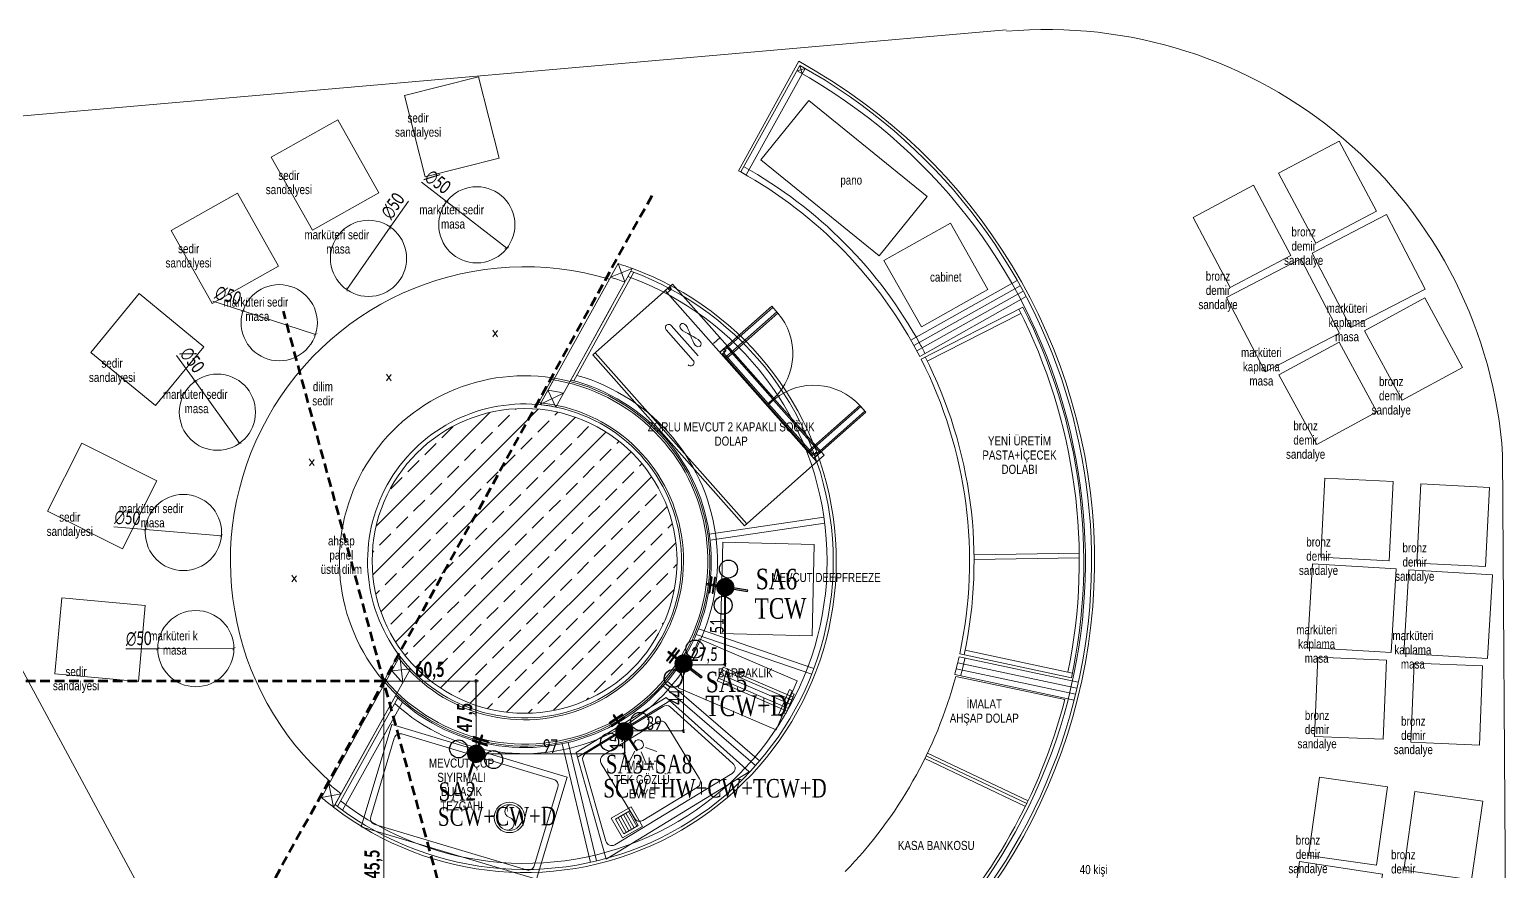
# Model space of a CAD drawing. Header units: millimetres. Extents: x 210628 to 232146, y -111309 to -91563.
# Drawn here: x 229714 to 230683, y -99363 to -98810 of the extents above; entities that cross this region are included whole.
import ezdxf

# ---------------------------------------------------------------- set-up
doc = ezdxf.new("R2010")
doc.units = ezdxf.units.MM
doc.header["$PDMODE"] = 2
doc.linetypes.add('DASHED2', pattern=[9.525, 6.35, -3.175])
doc.linetypes.add('DOT2', pattern=[3.175, 0, -3.175])
doc.layers.get('0').update_dxf_attribs({"lineweight": 20})
for name, color, linetype, lineweight in [('KP', 167, 'Continuous', 30), ('SIH', 160, 'Continuous', 25), ('t_izdüşüm', 7, 'DOT2', 18), ('t_tarama', 253, 'Continuous', 5), ('t_yazı', 23, 'Continuous', 25), ('tarama', 123, 'Continuous', 15), ('ölçü', 251, 'Continuous', 5)]:
    doc.layers.add(name, color=color, linetype=linetype, lineweight=lineweight)
for name, color, linetype in [('Kıtc-019 Su Tes İşaretler', 5, 'Continuous'), ('S2000-019 Su Tes İşaretler', 5, 'Continuous'), ('t_Sıhhi_Tesisat', 5, 'Continuous')]:
    doc.layers.add(name, color=color, linetype=linetype)
doc.styles.add('MONOTXT', font='times.ttf', dxfattribs={"height": 10})
doc.styles.add('UBN', font='GOTHIC.TTF', dxfattribs={"width": 0.8})
doc.styles.add('Ölçü50', font='calibri.ttf', dxfattribs={"width": 0.7})
doc.dimstyles.new('olcu10', dxfattribs={"dimtxt": 9, "dimasz": 2, "dimexe": 1.25, "dimexo": 0.625, "dimgap": 0.5, "dimtad": 1, "dimdec": 1, "dimrnd": 0.5, "dimzin": 9, "dimtxsty": 'Ölçü50', "dimblk": 'ARCHTICK', "dimcen": 2, "dimclrd": 256, "dimclre": 256, "dimclrt": 6, "dimazin": 2, "dimtfac": 1, "dimtdec": 1, "dimtix": 1, "dimtmove": 0, "dimatfit": 3, "dimldrblk": 'ARCHTICK', "dimfxl": 1, "dimlwd": -1, "dimarcsym": 0})

# ---------------------------------------------------------------- blocks, each defined once
blk = doc.blocks.new('evye')
for p, q in [((28.14, -2.74), (8.41, -72.74)), ((29.13, -9.45), (14.46, -62.59)), ((27.24, -5.74), (98.15, -5.74)), ((28.14, -2.74), (97.18, -2.74)), ((32.97, -6.6), (92.49, -6.6)), ((96.29, -9.37), (112.17, -62.51)), ((97.18, -2.74), (118.49, -72.74)), ((38.32, -59.6), (38.32, -17.6)), ((42.32, -13.6), (84.32, -13.6)), ((88.32, -59.6), (88.32, -17.6)), ((108.36, -67.74), (18.29, -67.74)), ((42.32, -63.6), (84.32, -63.6)), ((118.49, -72.74), (8.41, -72.74))]:
    blk.add_line(p, q)
at = {"extrusion": (-3.1669e-08, -1.40285e-08, 1)}
for p, q in [((61.37, -22, 0), (54.57, -25.99, 0)), ((64.78, -24.53, 0), (63.55, -32.32, 0)), ((68.69, -23.66, 0), (73.6, -29.84, 0))]:
    blk.add_line(p, q, dxfattribs=at)
for centre, start, end in [((32.97, -10.6), 90, 163.31344), ((92.49, -10.6), 17.86615, 90), ((42.32, -17.6), 90, 180), ((84.32, -17.6), 0, 90), ((18.29, -63.74), 163.31344, 270), ((42.32, -59.6), 180, 270), ((84.32, -59.6), 270, 0), ((108.36, -63.74), 270, 17.86615)]:
    blk.add_arc(centre, 4, start, end)
blk.add_ellipse((65.75, -19.66, 0), major_axis=(-0.26, 3.18, 0), ratio=1, start_param=1.640450345151218, end_param=7.923635652330804, dxfattribs=at)
blk = doc.blocks.new('bulaşık tezgah')
at = {"ltscale": 50, "extrusion": (1.52846e-08, -6.3311e-09, 1)}
blk.add_lwpolyline([(-70, 0), (-70, -120), (0, -120), (0, 0)], close=True, dxfattribs=at)
blk.add_lwpolyline([(-66, -8), (-66, -112, 0.414214), (-62, -116), (-8, -116, 0.414214), (-4, -112), (-4, -8, 0.414214), (-8, -4), (-62, -4, 0.414214)], format="xyb", close=True, dxfattribs=at)
for radius in [10, 8.5]:
    blk.add_circle((-36.22, -91.33, 0), radius, dxfattribs=at)
for centre, start, end in [((-31.97, -91.33, 0), 0, 180), ((-40.47, -91.33, 0), 180, 0)]:
    blk.add_arc(centre, 4.25, start, end, dxfattribs=at)
blk = doc.blocks.new('bardaklıkemaar')
at = {"ltscale": 50, "extrusion": (-5.24232e-09, 1.90091e-08, 1)}
for p, q in [((0, 0, 0), (-34.31, -6.92)), ((0, 0), (13.84, -68.62, 0)), ((-34.31, -6.92), (-20.46, -75.54, 0)), ((-20.46, -75.54, 0), (13.84, -68.62, 0))]:
    blk.add_line(p, q, dxfattribs=at)
at = {"ltscale": 50}
for p, q in [((-7.47, -74.79, 0), (-17.37, -25.77, 0)), ((-4.54, -74.2, 0), (-14.43, -25.18, 0)), ((-1.58, -73.61, 0), (-11.47, -24.58, 0))]:
    blk.add_line(p, q, dxfattribs=at)
at = {"ltscale": 50, "extrusion": (-5.24232e-09, 1.90091e-08, 1), "elevation": 0}
for points in [[(-9.44, -75.19), (0.28, -73.23), (-9.61, -24.21), (-19.33, -26.17)], [(-13.47, -73.69), (4.26, -70.11), (3.86, -68.12), (-13.87, -71.7)], [(-11.45, -75.35), (2.27, -72.58), (1.87, -70.6), (-11.85, -73.37)]]:
    blk.add_lwpolyline(points, close=True, dxfattribs=at)
at = {"extrusion": (-5.24232e-09, 1.90091e-08, 1), "elevation": 0, "flags": 128}
for points in [[(4.25, -70.07), (-13.46, -73.67), (-13.85, -71.72), (-13.46, -73.67), (4.25, -70.07), (3.85, -68.12)], [(3.85, -68.12), (-13.85, -71.72), (3.85, -68.12)]]:
    blk.add_lwpolyline(points, close=True, dxfattribs=at)
blk = doc.blocks.new('_ArchTick')
at = {"color": 0, "linetype": 'ByBlock', "const_width": 0.15}
blk.add_lwpolyline([(-0.5, -0.5), (0.5, 0.5)], dxfattribs=at)
blk = doc.blocks.new('*D140')
at = {"layer": 'DEFPOINTS', "color": 0, "transparency": 16777216}
for p in [(229854.41, -98994.73, 0), (229901.96, -99010.18, 0)]:
    blk.add_point(p, dxfattribs=at)
at = {"layer": 't_tarama', "transparency": 16777216}
for p in [(229834.6, -98988.29), (229901.96, -99010.18)]:
    blk.add_line(p, (229854.41, -98994.73), dxfattribs=at)
at = {"layer": 't_tarama', "transparency": 16777216, "xscale": 2, "yscale": 2, "zscale": 2}
for p, rotation in [((229854.41, -98994.73), 342.0016894127298), ((229901.96, -99010.18), 162.0016894127298)]:
    blk.add_blockref('_ArchTick', p, dxfattribs=dict(at, rotation=rotation))
at = {"layer": 't_tarama', "color": 6, "transparency": 16777216, "insert": (229844.63, -98984.65), "char_height": 9, "attachment_point": 5, "rotation": 342.00169, "style": 'Ölçü50'}
blk.add_mtext('∅50', dxfattribs=at)
blk = doc.blocks.new('*D141')
at = {"layer": 'DEFPOINTS', "color": 0, "transparency": 16777216}
for p in [(229988.02, -98922.86, 0), (230027.55, -98953.48, 0)]:
    blk.add_point(p, dxfattribs=at)
at = {"layer": 't_tarama', "transparency": 16777216}
for p in [(229971.55, -98910.11), (230027.55, -98953.48)]:
    blk.add_line(p, (229988.02, -98922.86), dxfattribs=at)
at = {"layer": 't_tarama', "transparency": 16777216, "xscale": 2, "yscale": 2, "zscale": 2}
for p, rotation in [((229988.02, -98922.86), 322.2430683865476), ((230027.55, -98953.48), 142.2430683865476)]:
    blk.add_blockref('_ArchTick', p, dxfattribs=dict(at, rotation=rotation))
at = {"layer": 't_tarama', "color": 6, "transparency": 16777216, "insert": (229982.22, -98910.07), "char_height": 9, "attachment_point": 5, "rotation": 322.24307, "style": 'Ölçü50'}
blk.add_mtext('∅50', dxfattribs=at)
blk = doc.blocks.new('*D142')
at = {"layer": 'DEFPOINTS', "color": 0, "transparency": 16777216}
for p in [(229951.06, -98939.7, 0), (229922.48, -98980.73, 0)]:
    blk.add_point(p, dxfattribs=at)
at = {"layer": 't_tarama', "transparency": 16777216}
for p in [(229962.96, -98922.61), (229922.48, -98980.73)]:
    blk.add_line(p, (229951.06, -98939.7), dxfattribs=at)
at = {"layer": 't_tarama', "transparency": 16777216, "xscale": 2, "yscale": 2, "zscale": 2}
for p, rotation in [((229951.06, -98939.7), 235.1406153676191), ((229922.48, -98980.73), 55.14061536761911)]:
    blk.add_blockref('_ArchTick', p, dxfattribs=dict(at, rotation=rotation))
at = {"layer": 't_tarama', "color": 6, "transparency": 16777216, "insert": (229952.77, -98925.76), "char_height": 9, "attachment_point": 5, "rotation": 55.14062, "style": 'Ölçü50'}
blk.add_mtext('∅50', dxfattribs=at)
blk = doc.blocks.new('*D143')
at = {"layer": 'DEFPOINTS', "color": 0, "transparency": 16777216}
for p in [(229823.04, -99040.87, 0), (229852.21, -99081.48, 0)]:
    blk.add_point(p, dxfattribs=at)
at = {"layer": 't_tarama', "transparency": 16777216}
for p in [(229810.89, -99023.96), (229852.21, -99081.48)]:
    blk.add_line(p, (229823.04, -99040.87), dxfattribs=at)
at = {"layer": 't_tarama', "transparency": 16777216, "xscale": 2, "yscale": 2, "zscale": 2}
for p, rotation in [((229823.04, -99040.87), 305.7002159248862), ((229852.21, -99081.48), 125.7002159248862)]:
    blk.add_blockref('_ArchTick', p, dxfattribs=dict(at, rotation=rotation))
at = {"layer": 't_tarama', "color": 6, "transparency": 16777216, "insert": (229821.13, -99026.96), "char_height": 9, "attachment_point": 5, "rotation": 305.70022, "style": 'Ölçü50'}
blk.add_mtext('∅50', dxfattribs=at)
blk = doc.blocks.new('*D144')
at = {"layer": 'DEFPOINTS', "color": 0, "transparency": 16777216}
for p in [(229790.41, -99138.04, 0), (229840.24, -99142.19, 0)]:
    blk.add_point(p, dxfattribs=at)
at = {"layer": 't_tarama', "transparency": 16777216}
for p in [(229769.66, -99136.32), (229840.24, -99142.19)]:
    blk.add_line(p, (229790.41, -99138.04), dxfattribs=at)
at = {"layer": 't_tarama', "transparency": 16777216, "xscale": 2, "yscale": 2, "zscale": 2}
for p, rotation in [((229790.41, -99138.04), 355.2436093872773), ((229840.24, -99142.19), 175.2436093872772)]:
    blk.add_blockref('_ArchTick', p, dxfattribs=dict(at, rotation=rotation))
at = {"layer": 't_tarama', "color": 6, "transparency": 16777216, "insert": (229778.59, -99130.47), "char_height": 9, "attachment_point": 5, "rotation": 355.24361, "style": 'Ölçü50'}
blk.add_mtext('∅50', dxfattribs=at)
blk = doc.blocks.new('*D145')
at = {"layer": 'DEFPOINTS', "color": 0, "transparency": 16777216}
for p in [(229798.44, -99216.34, 0), (229848.44, -99216.25, 0)]:
    blk.add_point(p, dxfattribs=at)
at = {"layer": 't_tarama', "transparency": 16777216}
for p in [(229777.62, -99216.38), (229848.44, -99216.25)]:
    blk.add_line(p, (229798.44, -99216.34), dxfattribs=at)
at = {"layer": 't_tarama', "transparency": 16777216, "xscale": 2, "yscale": 2, "zscale": 2}
for p, rotation in [((229798.44, -99216.34), 0.1019767003897892), ((229848.44, -99216.25), 180.1019767003898)]:
    blk.add_blockref('_ArchTick', p, dxfattribs=dict(at, rotation=rotation))
at = {"layer": 't_tarama', "color": 6, "transparency": 16777216, "insert": (229786.02, -99209.8), "char_height": 9, "attachment_point": 5, "rotation": 0.10198, "style": 'Ölçü50'}
blk.add_mtext('∅50', dxfattribs=at)
blk = doc.blocks.new('A$C7E7D3E18')
at = {"layer": 'SIH', "linetype": 'Continuous', "const_width": 6}
blk.add_lwpolyline([(3, 6, 1), (9, 6, 1)], format="xyb", close=True, dxfattribs=at)
blk = doc.blocks.new('A$C6E87713E')
at = {"layer": 'S2000-019 Su Tes İşaretler'}
for centre in [(5.89, 6.3), (29.89, 6.3)]:
    blk.add_circle(centre, 5.89, dxfattribs=at)
blk.add_blockref('A$C7E7D3E18', (11.95, 0))
blk = doc.blocks.new('A$C35C71BB5')
at = {"layer": 'Kıtc-019 Su Tes İşaretler'}
for points in [[(0, 25.4), (0, 26.1), (10.8, 26.1), (10.8, 25.4)], [(0, 23.1), (0, 23.8), (10.8, 23.8), (10.8, 23.1)], [(5.8, 0), (5, 0), (5, 28.8), (5.8, 28.8)]]:
    blk.add_hatch(color=256, dxfattribs=at).paths.add_polyline_path(points)
for points in [[(10.8, 25.4), (0, 25.4), (0, 26.1), (10.8, 26.1)], [(10.8, 23.1), (0, 23.1), (0, 23.8), (10.8, 23.8)], [(5, 0), (5, 28.8), (5.8, 28.8), (5.8, 0)]]:
    blk.add_lwpolyline(points, close=True, dxfattribs=at)
blk = doc.blocks.new('TESİSAT B')
at = {"layer": 'Kıtc-019 Su Tes İşaretler', "extrusion": (-7.88601e-05, 4.2727e-05, 1), "xscale": -0.9599999999906232, "yscale": 0.9599999999906328, "zscale": 0.9599999999906197, "rotation": 61.55085243320573}
blk.add_blockref('A$C35C71BB5', (224529.66, -98950.84, -21.93), dxfattribs=at)
at = {"layer": 't_Sıhhi_Tesisat', "color": 5, "extrusion": (-8.07333e-05, 4.36769e-05, 1), "rotation": 242.4122209943573}
blk.add_blockref('A$C6E87713E', (224517.08, -98929.61, -22.45), dxfattribs=at)
blk = doc.blocks.new('mazgal')
at = {"layer": 'tarama', "color": 5}
for p, q in [((-35044.01, -46057.99), (-35044.01, -46046.99)), ((-35044.01, -46046.99), (-35033.01, -46046.99)), ((-35044.01, -46046.99), (-35033.01, -46046.99)), ((-35044.01, -46048.99), (-35033.01, -46048.99)), ((-35044.01, -46050.99), (-35033.01, -46050.99)), ((-35033.01, -46046.99), (-35033.01, -46057.99)), ((-35044.01, -46052.99), (-35033.01, -46052.99)), ((-35044.01, -46054.99), (-35033.01, -46054.99)), ((-35044.01, -46056.99), (-35033.01, -46056.99)), ((-35033.01, -46057.99), (-35044.01, -46057.99))]:
    blk.add_line(p, q, dxfattribs=at)
blk.add_lwpolyline([(-35046.01, -46059.99), (-35046.01, -46044.99), (-35031.01, -46044.99), (-35031.01, -46059.99), (-35046.01, -46059.99)], dxfattribs=at)
blk = doc.blocks.new('*D146')
at = {"layer": 'DEFPOINTS', "color": 0, "transparency": 16777216}
for p in [(217770.73, -99009.55), (217770.66, -99255.21), (217785.45, -99255.21, 0)]:
    blk.add_point(p, dxfattribs=at)
at = {"layer": 'ölçü', "lineweight": -2, "transparency": 16777216}
for p, q in [((217770.11, -99009.55), (217769.41, -99009.55)), ((217784.83, -99255.21), (217769.41, -99255.21))]:
    blk.add_line(p, q, dxfattribs=at)
at = {"layer": 'ölçü', "transparency": 16777216}
blk.add_line((217770.66, -99009.55), (217770.66, -99255.21), dxfattribs=at)
at = {"layer": 'ölçü', "transparency": 16777216, "xscale": 2, "yscale": 2, "zscale": 2}
for p, rotation in [((217770.66, -99009.55), 90), ((217770.66, -99255.21), 270)]:
    blk.add_blockref('_ArchTick', p, dxfattribs=dict(at, rotation=rotation))
at = {"layer": 'ölçü', "color": 6, "transparency": 16777216, "insert": (217763.97, -99132.38), "char_height": 9, "attachment_point": 5, "rotation": 90, "style": 'Ölçü50'}
blk.add_mtext('{\\fCalibri|b1|i0|c162|p34;\\H1.1111x;245,5}', dxfattribs=at)
blk = doc.blocks.new('*D150')
at = {"layer": 'DEFPOINTS', "color": 0, "transparency": 16777216}
for p in [(217770.67, -99009.55), (217831.22, -99009.53), (217831.22, -99033.1, 0)]:
    blk.add_point(p, dxfattribs=at)
at = {"layer": 'ölçü', "lineweight": -2, "transparency": 16777216}
for p, q in [((217770.67, -99008.92), (217770.67, -99008.28)), ((217831.22, -99032.48), (217831.22, -99008.28))]:
    blk.add_line(p, q, dxfattribs=at)
at = {"layer": 'ölçü', "transparency": 16777216}
blk.add_line((217770.67, -99009.53), (217831.22, -99009.53), dxfattribs=at)
at = {"layer": 'ölçü', "transparency": 16777216, "xscale": 2, "yscale": 2, "zscale": 2, "rotation": 180}
blk.add_blockref('_ArchTick', (217770.67, -99009.53), dxfattribs=at)
at = {"layer": 'ölçü', "transparency": 16777216, "xscale": 2, "yscale": 2, "zscale": 2}
blk.add_blockref('_ArchTick', (217831.22, -99009.53), dxfattribs=at)
at = {"layer": 'ölçü', "color": 6, "transparency": 16777216, "insert": (217800.95, -99002.84), "char_height": 9, "attachment_point": 5, "style": 'Ölçü50'}
blk.add_mtext('{\\fCalibri|b1|i0|c162|p34;\\H1.1111x;60,5}', dxfattribs=at)
blk = doc.blocks.new('*D151')
at = {"layer": 'DEFPOINTS', "color": 0, "transparency": 16777216}
for p in [(217833.41, -99009.53, 0), (217831.22, -99057.17, 0), (217831.22, -99057.17)]:
    blk.add_point(p, dxfattribs=at)
at = {"layer": 'ölçü', "lineweight": -2, "transparency": 16777216}
for p, q in [((217832.79, -99009.53), (217829.97, -99009.53)), ((217830.59, -99057.17), (217829.97, -99057.17))]:
    blk.add_line(p, q, dxfattribs=at)
at = {"layer": 'ölçü', "transparency": 16777216}
blk.add_line((217831.22, -99009.53), (217831.22, -99057.17), dxfattribs=at)
at = {"layer": 'ölçü', "transparency": 16777216, "xscale": 2, "yscale": 2, "zscale": 2}
for p, rotation in [((217831.22, -99009.53), 90), ((217831.22, -99057.17), 270)]:
    blk.add_blockref('_ArchTick', p, dxfattribs=dict(at, rotation=rotation))
at = {"layer": 'ölçü', "color": 6, "transparency": 16777216, "insert": (217824.6, -99033.35), "char_height": 9, "attachment_point": 5, "rotation": 90, "style": 'Ölçü50'}
blk.add_mtext('{\\fCalibri|b1|i0|c162|p34;\\H1.1111x;47,5}', dxfattribs=at)
blk = doc.blocks.new('*D157')
at = {"layer": 'DEFPOINTS', "color": 0, "transparency": 16777216}
for p in [(217994.24, -98947.84), (217994.67, -98947.84, 0), (217994.67, -98998.73)]:
    blk.add_point(p, dxfattribs=at)
at = {"layer": 'ölçü', "lineweight": -2, "transparency": 16777216}
for p, q in [((217994.05, -98947.84), (217992.99, -98947.84)), ((217994.05, -98998.73), (217992.99, -98998.73))]:
    blk.add_line(p, q, dxfattribs=at)
at = {"layer": 'ölçü', "transparency": 16777216}
blk.add_line((217994.24, -98998.73), (217994.24, -98947.84), dxfattribs=at)
at = {"layer": 'ölçü', "transparency": 16777216, "xscale": 2, "yscale": 2, "zscale": 2}
for p, rotation in [((217994.24, -98947.84), 90), ((217994.24, -98998.73), 270)]:
    blk.add_blockref('_ArchTick', p, dxfattribs=dict(at, rotation=rotation))
at = {"layer": 'ölçü', "color": 6, "transparency": 16777216, "insert": (217989.17, -98973.29), "char_height": 9, "attachment_point": 5, "rotation": 90, "style": 'Ölçü50'}
blk.add_mtext('51', dxfattribs=at)
blk = doc.blocks.new('*D152')
at = {"layer": 'DEFPOINTS', "color": 0, "transparency": 16777216}
for p in [(217928.42, -99042.47, 0), (217831.22, -99057.17, 0), (217928.42, -99057.22)]:
    blk.add_point(p, dxfattribs=at)
at = {"layer": 'ölçü', "lineweight": -2, "transparency": 16777216}
for p, q in [((217928.42, -99043.09), (217928.42, -99058.47)), ((217831.22, -99057.79), (217831.22, -99058.47))]:
    blk.add_line(p, q, dxfattribs=at)
at = {"layer": 'ölçü', "transparency": 16777216}
blk.add_line((217831.22, -99057.22), (217928.42, -99057.22), dxfattribs=at)
at = {"layer": 'ölçü', "transparency": 16777216, "xscale": 2, "yscale": 2, "zscale": 2, "rotation": 180}
blk.add_blockref('_ArchTick', (217831.22, -99057.22), dxfattribs=at)
at = {"layer": 'ölçü', "transparency": 16777216, "xscale": 2, "yscale": 2, "zscale": 2}
blk.add_blockref('_ArchTick', (217928.42, -99057.22), dxfattribs=at)
at = {"layer": 'ölçü', "color": 6, "transparency": 16777216, "insert": (217879.82, -99052.11), "char_height": 9, "attachment_point": 5, "style": 'Ölçü50'}
blk.add_mtext('97', dxfattribs=at)
blk = doc.blocks.new('*D153')
at = {"layer": 'DEFPOINTS', "color": 0, "transparency": 16777216}
for p in [(217928.42, -99042.47, 0), (217928.42, -99042.47), (217928.42, -99057.22)]:
    blk.add_point(p, dxfattribs=at)
at = {"layer": 'ölçü', "lineweight": -2, "transparency": 16777216}
for p, q in [((217927.8, -99042.47), (217927.17, -99042.47)), ((217927.8, -99057.22), (217927.17, -99057.22))]:
    blk.add_line(p, q, dxfattribs=at)
at = {"layer": 'ölçü', "transparency": 16777216}
blk.add_line((217928.42, -99057.22), (217928.42, -99042.47), dxfattribs=at)
at = {"layer": 'ölçü', "transparency": 16777216, "xscale": 2, "yscale": 2, "zscale": 2}
for p, rotation in [((217928.42, -99042.47), 90), ((217928.42, -99057.22), 270)]:
    blk.add_blockref('_ArchTick', p, dxfattribs=dict(at, rotation=rotation))
at = {"layer": 'ölçü', "color": 6, "transparency": 16777216, "insert": (217923.35, -99049.84), "char_height": 9, "attachment_point": 5, "rotation": 90, "style": 'Ölçü50'}
blk.add_mtext('15', dxfattribs=at)
blk = doc.blocks.new('*D154')
at = {"layer": 'DEFPOINTS', "color": 0, "transparency": 16777216}
for p in [(217928.38, -99041.56, 0), (217967.32, -99041.56, 0), (217967.32, -99042.2)]:
    blk.add_point(p, dxfattribs=at)
at = {"layer": 'ölçü', "lineweight": -2, "transparency": 16777216}
for p, q in [((217928.38, -99042.19), (217928.38, -99043.45)), ((217967.32, -99042.19), (217967.32, -99043.45))]:
    blk.add_line(p, q, dxfattribs=at)
at = {"layer": 'ölçü', "transparency": 16777216}
blk.add_line((217928.38, -99042.2), (217967.32, -99042.2), dxfattribs=at)
at = {"layer": 'ölçü', "transparency": 16777216, "xscale": 2, "yscale": 2, "zscale": 2, "rotation": 180}
blk.add_blockref('_ArchTick', (217928.38, -99042.2), dxfattribs=at)
at = {"layer": 'ölçü', "transparency": 16777216, "xscale": 2, "yscale": 2, "zscale": 2}
blk.add_blockref('_ArchTick', (217967.32, -99042.2), dxfattribs=at)
at = {"layer": 'ölçü', "color": 6, "transparency": 16777216, "insert": (217947.85, -99037.09), "char_height": 9, "attachment_point": 5, "style": 'Ölçü50'}
blk.add_mtext('39', dxfattribs=at)
blk = doc.blocks.new('*D155')
at = {"layer": 'DEFPOINTS', "color": 0, "transparency": 16777216}
for p in [(217967.29, -98997.99, 0), (217967.29, -98997.99), (217967.32, -99042.2)]:
    blk.add_point(p, dxfattribs=at)
at = {"layer": 'ölçü', "lineweight": -2, "transparency": 16777216}
for p, q in [((217966.67, -98997.99), (217966.04, -98997.99)), ((217966.69, -99042.2), (217966.04, -99042.2))]:
    blk.add_line(p, q, dxfattribs=at)
at = {"layer": 'ölçü', "transparency": 16777216}
blk.add_line((217967.29, -99042.2), (217967.29, -98997.99), dxfattribs=at)
at = {"layer": 'ölçü', "transparency": 16777216, "xscale": 2, "yscale": 2, "zscale": 2}
for p, rotation in [((217967.29, -98997.99), 90), ((217967.29, -99042.2), 270)]:
    blk.add_blockref('_ArchTick', p, dxfattribs=dict(at, rotation=rotation))
at = {"layer": 'ölçü', "color": 6, "transparency": 16777216, "insert": (217962.27, -99020.1), "char_height": 9, "attachment_point": 5, "rotation": 90, "style": 'Ölçü50'}
blk.add_mtext('44', dxfattribs=at)
blk = doc.blocks.new('*D156')
at = {"layer": 'DEFPOINTS', "color": 0, "transparency": 16777216}
for p in [(217994.67, -98947.84, 0), (217967.29, -98997.99), (217994.67, -98998.73)]:
    blk.add_point(p, dxfattribs=at)
at = {"layer": 'ölçü', "lineweight": -2, "transparency": 16777216}
for p, q in [((217994.67, -98948.46), (217994.67, -98999.98)), ((217967.29, -98998.62), (217967.29, -98999.98))]:
    blk.add_line(p, q, dxfattribs=at)
at = {"layer": 'ölçü', "transparency": 16777216}
blk.add_line((217967.29, -98998.73), (217994.67, -98998.73), dxfattribs=at)
at = {"layer": 'ölçü', "transparency": 16777216, "xscale": 2, "yscale": 2, "zscale": 2, "rotation": 180}
blk.add_blockref('_ArchTick', (217967.29, -98998.73), dxfattribs=at)
at = {"layer": 'ölçü', "transparency": 16777216, "xscale": 2, "yscale": 2, "zscale": 2}
blk.add_blockref('_ArchTick', (217994.67, -98998.73), dxfattribs=at)
at = {"layer": 'ölçü', "color": 6, "transparency": 16777216, "insert": (217980.98, -98992.68), "char_height": 9, "attachment_point": 5, "style": 'Ölçü50'}
blk.add_mtext('27,5', dxfattribs=at)
blk = doc.blocks.new('TESİSAT')
at = {"layer": 'KP'}
for p, rotation in [((-26609.66, -79815.11, 0), 19.31162667898788), ((11454.08, 33477.03, 0), 351.1046017746113), ((65999.8, 93610.15, 0), 332.0439640846452), ((274190.58, 139733.45, 0), 280.5042222653605)]:
    blk.add_blockref('TESİSAT B', p, dxfattribs=dict(at, rotation=rotation))
at = {"layer": 't_yazı', "color": 5, "xscale": -1, "rotation": 119.6104489143602}
blk.add_blockref('mazgal', (195204.34, -152319.35), dxfattribs=at)
at = {"layer": 't_yazı', "color": 5, "extrusion": (-7.704e-05, 5.9477e-06, 1), "style": 'MONOTXT', "width": 0.75}
blk.add_text('SA6', height=13.5, rotation=359.79795, dxfattribs=at).set_placement((218014.65, -98949.2, 221.71))
at = {"layer": 't_yazı', "color": 5, "extrusion": (-7.70807e-05, 5.39388e-06, 1), "style": 'MONOTXT', "width": 0.75}
blk.add_text('TCW', height=13.5, rotation=0.20972, dxfattribs=at).set_placement((218013.92, -98968.59, -17.34))
at = {"layer": 't_yazı', "color": 5, "extrusion": (-7.71513e-05, 4.26687e-06, 1), "style": 'MONOTXT', "width": 0.75}
blk.add_text('SA5', height=13.5, rotation=1.04705, dxfattribs=at).set_placement((217981.96, -99016.89, -17.24))
at = {"layer": 't_yazı', "color": 5, "extrusion": (-7.70939e-05, 5.20211e-06, 1), "style": 'MONOTXT', "width": 0.75}
blk.add_text('TCW+D', height=13.5, rotation=0.35226, dxfattribs=at).set_placement((217981.65, -99032.5, -256.42))
at = {"layer": 't_yazı', "color": 5, "extrusion": (-5.67598e-06, -7.70605e-05, 1), "style": 'MONOTXT', "width": 0.75}
for s, p in [('SA3+SA8', (217916.29, -99070.06, -104.46)), ('SCW+HW+CW+TCW+D', (217914.67, -99085.85, 101.32))]:
    blk.add_text(s, height=12.15, dxfattribs=at).set_placement(p)
at = {"layer": 't_yazı', "color": 5, "extrusion": (-7.7121e-05, 4.78352e-06, 1), "style": 'MONOTXT', "width": 0.75}
blk.add_text('SA2', height=12.15, rotation=0.66329, dxfattribs=at).set_placement((217806.66, -99088.09, -17.27))
at = {"layer": 't_yazı', "color": 5, "extrusion": (-5.31018e-06, -7.70865e-05, 1), "style": 'MONOTXT', "width": 0.75}
blk.add_text('SCW+CW+D', height=12.15, rotation=0.27193, dxfattribs=at).set_placement((217806.16, -99104.46, 6.49))
at = {"layer": 'ölçü'}
for base, p1, p2, picture, middle in [((217994.67, -98998.73, 0), (217967.29, -98997.99, 0), (217994.67, -98947.84, 0), '*D156', (217980.98, -98992.68, 0)), ((217967.32, -99042.2, 0), (217928.38, -99041.56, 0), (217967.32, -99041.56, 0), '*D154', (217947.85, -99037.09, 0)), ((217928.42, -99057.22, 0), (217831.22, -99057.17, 0), (217928.42, -99042.47, 0), '*D152', (217879.82, -99052.11, 0))]:
    dim = blk.add_linear_dim(base=base, p1=p1, p2=p2, dimstyle='olcu10', dxfattribs=at)
    dim.commit()
    dim.dimension.update_dxf_attribs({"geometry": picture, "text_midpoint": middle})
for base, p1, p2, picture, middle in [((217994.24, -98947.84, 0), (217994.67, -98998.73, 0), (217994.67, -98947.84, 0), '*D157', (217989.17, -98973.29, 0)), ((217967.29, -98997.99, 0), (217967.32, -99042.2, 0), (217967.29, -98997.99, 0), '*D155', (217962.27, -99020.1, 0)), ((217928.4238, -99042.4674, -0.0021), (217928.4238, -99057.222, -0.0021), (217928.4238, -99042.4674, 0.0023), '*D153', (217923.3476, -99049.8447, -0.0021))]:
    dim = blk.add_linear_dim(base=base, p1=p1, p2=p2, angle=90, dimstyle='olcu10', dxfattribs=at)
    dim.commit()
    dim.dimension.update_dxf_attribs({"geometry": picture, "text_midpoint": middle})
dim = blk.add_linear_dim(base=(217831.2185, -99009.5275), p1=(217770.6737, -99009.5486), p2=(217831.2185, -99033.1001, 0.002), text='{\\fCalibri|b1|i0|c162|p34;\\H1.1111x;<>}', dimstyle='olcu10', dxfattribs=at)
dim.commit()
dim.dimension.update_dxf_attribs({"geometry": '*D150', "text_midpoint": (217800.9461, -99002.8391)})
for base, p1, p2, picture, middle in [((217770.66, -99255.21), (217770.73, -99009.55), (217785.45, -99255.21, 0), '*D146', (217763.97, -99132.38)), ((217831.22, -99057.17, 0), (217833.41, -99009.53), (217831.22, -99057.17, 0), '*D151', (217824.6, -99033.35, 0))]:
    dim = blk.add_linear_dim(base=base, p1=p1, p2=p2, angle=90, text='{\\fCalibri|b1|i0|c162|p34;\\H1.1111x;<>}', dimstyle='olcu10', dxfattribs=at)
    dim.commit()
    dim.dimension.update_dxf_attribs({"geometry": picture, "text_midpoint": middle})

msp = doc.modelspace()

# ---------------------------------------------------------------- hatches: boundary and pattern name
at = {"layer": 't_tarama'}
h = msp.add_hatch(dxfattribs=at)
h.set_pattern_fill('FP_2837', color=256, scale=0.1, style=0, pattern_type=2)
h.set_pattern_definition([(45, (161639.02, -131558.737), (-14.826403, 14.826403), []), (45, (161653.847, -131558.737), (-14.826403, 14.826403), [10.4838, -5.2419])])
h.paths.add_polyline_path([(230039.02, -99258.74), (230050.22, -99258.11), (230061.27, -99256.23), (230072.05, -99253.13), (230082.41, -99248.83), (230092.22, -99243.41), (230101.37, -99236.92), (230109.73, -99229.45), (230117.2, -99221.09), (230123.69, -99211.94), (230129.12, -99202.13), (230133.41, -99191.76), (230136.51, -99180.99), (230138.39, -99169.93), (230139.02, -99158.74), (230138.39, -99147.54), (230136.51, -99136.48), (230133.41, -99125.71), (230129.12, -99115.35), (230123.69, -99105.53), (230117.2, -99096.39), (230109.73, -99088.03), (230100.99, -99080.29), (230092.22, -99074.06), (230082.41, -99068.64), (230072.05, -99064.35), (230061.27, -99061.24), (230050.22, -99059.37), (230039.02, -99058.74), (230027.82, -99059.37), (230016.77, -99061.24), (230005.99, -99064.35), (229995.63, -99068.64), (229985.82, -99074.06), (229976.67, -99080.55), (229968.31, -99088.03), (229960.84, -99096.39), (229954.35, -99105.53), (229948.92, -99115.35), (229944.63, -99125.71), (229941.53, -99136.48), (229939.65, -99147.54), (229939.02, -99158.74), (229939.65, -99169.93), (229941.53, -99180.99), (229944.63, -99191.76), (229948.92, -99202.13), (229954.35, -99211.94), (229960.84, -99221.09), (229968.31, -99229.45), (229976.67, -99236.92), (229985.82, -99243.41), (229996.44, -99249.17), (230005.99, -99253.13), (230016.77, -99256.23), (230027.82, -99258.11)], flags=0)

# ---------------------------------------------------------------- linework, layer by layer
at = {"layer": 't_izdüşüm', "color": 2, "linetype": 'DASHED2', "lineweight": 53, "elevation": 0}
for points in [[(230122.52, -98919.26), (229818.17, -99470.9)], [(230019.5, -99505.46), (229880.89, -98994.89)], [(229946.81, -99237.73), (229596.55, -99237.73)]]:
    msp.add_lwpolyline(points, dxfattribs=at)
at = {"layer": 't_tarama'}
for p, q in [((230180.92, -98903.53, 0), (230219.79, -98833.61, 0)), ((230184.4, -98905.5, 0), (230223.29, -98835.56, 0)), ((230049.06, -99056.22, 0), (230100.47, -98963.66, 0)), ((230292.6, -99013.96, 0), (230362.34, -98974.76, 0)), ((230294.56, -99017.45, 0), (230364.3, -98978.24, 0)), ((230296.47, -99020.96, 0), (230366.26, -98981.73, 0)), ((230298.34, -99024.5, 0), (230368.22, -98985.22, 0)), ((230059.63, -99057.79, 0), (230095.99, -98992.31, 0)), ((230299.24, -99026.29, 0), (230366.08, -98992.27, 0)), ((230303.26, -99027.61, 0), (230364.75, -98996.3, 0)), ((230160.29, -99141.13, 0), (230235.5, -99130.05, 0)), ((230160.87, -99145.08, 0), (230236.09, -99134, 0)), ((230169.2, -99146.48, 0), (230167.76, -99206.46, 0)), ((230229.18, -99147.92, 0), (230169.2, -99146.48, 0)), ((230227.74, -99207.91, 0), (230229.18, -99147.92, 0)), ((230402.98, -99153.63, 0), (230333.99, -99154.81, 0)), ((230403.01, -99156.63, 0), (230334.02, -99157.81, 0)), ((230151.76, -99206.93, 0), (230227.49, -99233.08, 0)), ((230153.27, -99203.22, 0), (230228.92, -99229.35, 0)), ((230167.76, -99206.46, 0), (230227.74, -99207.91, 0)), ((230324.58, -99219.72, 0), (230397.93, -99235.38, 0)), ((230328.13, -99217.41, 0), (230398.55, -99232.45, 0)), ((229952.1, -99230.79, 0), (229964.26, -99229.48, 0)), ((229957.34, -99221.35, 0), (229959.19, -99238.61, 0)), ((230322.33, -99229.46, 0), (230400.6, -99246.18, 0)), ((230323.27, -99225.58, 0), (230401.52, -99242.29, 0)), ((230324.16, -99221.67, 0), (230402.39, -99238.38, 0)), ((230132.77, -99237.7, 0), (230193.3, -99290.02, 0)), ((230321.33, -99233.34, 0), (230399.64, -99250.06, 0)), ((230322.05, -99234.52, 0), (230393.52, -99249.78, 0)), ((229913.81, -99320.34, 0), (229954.4, -99247.24, 0)), ((230130.15, -99240.72, 0), (230190.69, -99293.04, 0)), ((230067.64, -99277.88, 0), (230086.33, -99355.66, 0)), ((230063.73, -99278.75, 0), (230082.43, -99356.56, 0)), ((230302.65, -99286.6, 0), (230368.55, -99318.02, 0)), ((230303.51, -99284.8, 0), (230369.41, -99316.21, 0)), ((230301.77, -99288.4, 0), (230367.69, -99319.82, 0)), ((229913.81, -99320.34, 0), (229910.82, -99305.11, 0)), ((229905.87, -99314.02, 0), (229918.71, -99311.5, 0))]:
    msp.add_line(p, q, dxfattribs=at)
at = {"layer": 't_tarama', "extrusion": (-7.23633e-09, -1.48774e-08, 1)}
for p, q in [((230136.26, -98977.09, 0), (230083.89, -99023.53, 0)), ((230235.77, -99089.33, 0), (230136.26, -98977.09, 0)), ((230131.4, -98981.4, 0), (230134.02, -98979.08, 0)), ((230132.72, -98982.89, 0), (230131.4, -98981.4, 0)), ((230135.34, -98980.57, 0), (230132.72, -98982.89, 0)), ((230132.72, -98982.89, 0), (230230.91, -99093.64, 0)), ((230167.2, -99021.79, 0), (230201.25, -98991.6, 0)), ((230204.56, -98995.34, 0), (230170.52, -99025.53, 0)), ((230170.86, -99019.88, 0), (230201.91, -98992.35, 0)), ((230205.23, -98996.09, 0), (230171.18, -99026.28, 0)), ((230201.25, -98991.6, 0), (230205.23, -98996.09, 0)), ((230201.91, -98992.35, 0), (230204.56, -98995.34, 0)), ((230153.03, -99024.28, 0), (230135.34, -99004.31, 0)), ((230132.09, -99007.19, 0), (230149.77, -99027.16, 0)), ((230167.47, -99012.2, 0), (230162.98, -99016.18, 0)), ((230083.89, -99023.53, 0), (230183.4, -99135.77, 0)), ((230085.38, -99022.2, 0), (230184.89, -99134.44, 0)), ((230167.2, -99021.79, 0), (230169.82, -99019.47, 0)), ((230168.53, -99023.28, 0), (230167.2, -99021.79, 0)), ((230171.18, -99026.28, 0), (230167.2, -99021.79, 0)), ((230167.58, -99021.46, 0), (230172.06, -99017.48, 0)), ((230168.32, -99020.79, 0), (230171.32, -99018.14, 0)), ((230171.15, -99020.96, 0), (230168.53, -99023.28, 0)), ((230198.23, -99056.02, 0), (230168.9, -99022.95, 0)), ((230198.97, -99055.36, 0), (230169.65, -99022.29, 0)), ((230171.32, -99018.14, 0), (230201.97, -99052.71, 0)), ((230172.06, -99017.48, 0), (230202.71, -99052.04, 0)), ((230202.71, -99052.04, 0), (230198.23, -99056.02, 0)), ((230203.16, -99052.55, 0), (230198.67, -99056.53, 0)), ((230201.97, -99052.71, 0), (230198.97, -99055.36, 0)), ((230202.41, -99053.21, 0), (230199.42, -99055.86, 0)), ((230233.06, -99087.78, 0), (230202.41, -99053.21, 0)), ((230233.81, -99087.11, 0), (230203.16, -99052.55, 0)), ((230198.67, -99056.53, 0), (230227.99, -99089.6, 0)), ((230199.42, -99055.86, 0), (230228.74, -99088.93, 0)), ((230259.01, -99056.75, 0), (230224.97, -99086.94, 0)), ((230259.67, -99057.5, 0), (230225.63, -99087.68, 0)), ((230228.95, -99091.43, 0), (230262.99, -99061.24, 0)), ((230231.28, -99088.02, 0), (230262.33, -99060.49, 0)), ((230262.99, -99061.24, 0), (230259.01, -99056.75, 0)), ((230262.33, -99060.49, 0), (230259.67, -99057.5, 0)), ((230183.4, -99135.77, 0), (230235.77, -99089.33, 0)), ((230224.97, -99086.94, 0), (230228.95, -99091.43, 0)), ((230230.24, -99087.61, 0), (230227.62, -99089.93, 0)), ((230227.62, -99089.93, 0), (230228.95, -99091.43, 0)), ((230228.95, -99091.43, 0), (230231.56, -99089.1, 0)), ((230229.32, -99091.09, 0), (230233.81, -99087.11, 0)), ((230230.07, -99090.43, 0), (230233.06, -99087.78, 0))]:
    msp.add_line(p, q, dxfattribs=at)
at = {"layer": 't_tarama', "elevation": 0}
for points in [[(230355.08, -98810.27), (229275.5, -98904.71)], [(230219.01, -98830.89), (230179.4, -98902.69)], [(230223.28, -98835.58), (230217.86, -98837.12)], [(230219.79, -98833.61), (230221.34, -98839.08)], [(230180.92, -98903.53), (230179.4, -98902.69)], [(230109.82, -98966.85), (230095.5, -98972.59)], [(230100.47, -98963.66), (230104.93, -98975.71)], [(230108.84, -98968.62), (230109.82, -98966.85)], [(230108.84, -98968.62), (230069.48, -99040.06)], [(230110.74, -98969.33), (230071.5, -99040.59)], [(230021.32, -99011.65), (230018.24, -99007.28)], [(230018.3, -99011.68), (230021.33, -99007.59)], [(229951.64, -99040.52), (229948.56, -99036.16)], [(229948.62, -99040.55), (229951.64, -99036.47)], [(230057.4, -99038.62), (230047.7, -99056.1)], [(230058.72, -99038.83), (230049.06, -99056.22)], [(230071.5, -99040.59), (230069.48, -99040.06)], [(230064.7, -99048.68), (230049.1, -99056.18)], [(230054.33, -99046.74), (230059.64, -99057.8)], [(230054.49, -99056.9), (230054.49, -99056.89)], [(230085.84, -99070.46), (230085.84, -99070.46)], [(229901, -99096.22), (229897.92, -99091.86)], [(229897.98, -99096.25), (229901, -99092.17)], [(229889.52, -99172.52), (229886.44, -99168.16)], [(229886.5, -99172.55), (229889.52, -99168.47)], [(229905.87, -99314.02), (229957.34, -99221.35)], [(229914.78, -99318.57), (229964.26, -99229.48)], [(229946.81, -99237.73), (229956.52, -99220.25)], [(229916.39, -99319.8), (229955.91, -99248.63)], [(229955.91, -99248.63), (229954.4, -99247.24)], [(229992.06, -99246.78), (229992.06, -99246.78)], [(229919.62, -99322.21), (229958.97, -99251.37)], [(229916.39, -99319.8), (229914.78, -99318.57)]]:
    msp.add_lwpolyline(points, dxfattribs=at)
msp.add_lwpolyline([(229522.68, -98883.71), (230023.17, -99812.48), (230473.12, -99671.22, 0.326874), (230682.64, -99383.98), (230680.79, -99089.04, 0.420378), (230355.39, -98811.22)], format="xyb", dxfattribs=at)
at = {"layer": 't_tarama'}
for points in [[(229960.41, -98853.44), (230008.87, -98841.12), (230022.42, -98894.42), (229973.96, -98906.74)], [(229872.96, -98893.85), (229916.52, -98869.3), (229943.53, -98917.21), (229899.97, -98941.76)], [(229807.2, -98941.97), (229850.75, -98917.42), (229877.76, -98965.33), (229834.2, -98989.88)], [(229754.49, -99021.9), (229786.25, -98983.28), (229828.73, -99018.22), (229796.97, -99056.83)], [(229726.21, -99126.07), (229748.75, -99081.44), (229797.84, -99106.23), (229775.31, -99150.87)], [(229731.03, -99232.82), (229735.55, -99183.02), (229790.32, -99188), (229785.8, -99237.79)]]:
    msp.add_lwpolyline(points, close=True, dxfattribs=at)
at = {"layer": 't_tarama', "elevation": 0}
for points in [[(230225.68, -98856.67), (230303.32, -98919.71), (230271.8, -98958.52), (230194.17, -98895.49)], [(230573.6, -98883.25), (230533.84, -98904.31), (230558.17, -98950.26), (230597.94, -98929.2)], [(230517.42, -98912.28), (230477.66, -98933.34), (230501.99, -98979.29), (230541.76, -98958.23)], [(230274.91, -98961.56), (230318.47, -98937.02), (230343.01, -98980.59), (230299.44, -99005.13)], [(230629.93, -98980.37), (230581.08, -99005.66), (230555.8, -98956.81), (230604.65, -98931.53)], [(230573.75, -99009.4), (230524.9, -99034.69), (230499.62, -98985.84), (230548.46, -98960.56)], [(230654.5, -99031.88), (230614.96, -99053.36), (230590.14, -99007.67), (230629.69, -98986.19)], [(230598.32, -99060.91), (230558.78, -99082.39), (230533.96, -99036.7), (230573.5, -99015.22)], [(230609.02, -99106.66), (230564.08, -99104.39), (230561.45, -99156.32), (230606.4, -99158.59)], [(230672.15, -99110.49), (230627.2, -99108.22), (230624.58, -99160.15), (230669.52, -99162.43)], [(230607.67, -99218.93), (230552.76, -99215.63), (230556.06, -99160.73), (230610.96, -99164.03)], [(230670.79, -99222.76), (230615.89, -99219.47), (230619.18, -99164.56), (230674.09, -99167.86)], [(230602.4, -99275.76), (230557.43, -99273.95), (230559.52, -99222), (230604.48, -99223.8)], [(230665.52, -99279.59), (230620.56, -99277.79), (230622.64, -99225.83), (230667.6, -99227.63)], [(230605.24, -99306.93), (230560.69, -99300.6), (230553.37, -99352.09), (230597.92, -99358.42)], [(230667.76, -99316.46), (230623.2, -99310.13), (230615.89, -99361.62), (230660.44, -99367.95)], [(230593.73, -99418.62), (230539.35, -99410.37), (230547.6, -99355.99), (230601.98, -99364.24)]]:
    msp.add_lwpolyline(points, close=True, dxfattribs=at)
at = {"layer": 't_tarama', "extrusion": (7.23633e-09, 1.48774e-08, -1)}
msp.add_lwpolyline([(-230144.87, -99004.04), (-230145.7, -99005.24), (-230146.49, -99006.82), (-230147.25, -99008.64), (-230147.99, -99010.58), (-230148.73, -99012.53), (-230149.49, -99014.35), (-230150.28, -99015.93), (-230151.11, -99017.13), (-230152, -99017.87), (-230152.88, -99018.18), (-230153.69, -99018.13), (-230154.35, -99017.76), (-230154.79, -99017.15), (-230154.94, -99016.36), (-230154.74, -99015.45), (-230154.11, -99014.48), (-230153.02, -99013.5), (-230151.55, -99012.53), (-230149.83, -99011.55), (-230147.99, -99010.58), (-230146.15, -99009.61), (-230144.43, -99008.64), (-230142.96, -99007.67), (-230141.87, -99006.69), (-230141.24, -99005.72), (-230141.04, -99004.81), (-230141.19, -99004.02), (-230141.63, -99003.41), (-230142.29, -99003.04), (-230143.1, -99002.98), (-230143.98, -99003.3)], close=True, dxfattribs=at)
at = {"layer": 't_tarama'}
for centre, radius in [((230007.78, -98938.17, 0), 25), ((229936.77, -98960.21, 0), 25), ((229878.18, -99002.45, 0), 25), ((229837.63, -99061.18, 0), 25), ((230039.13, -99158.74, 0), 100), ((229815.33, -99140.12, 0), 25), ((229823.44, -99216.3, 0), 25)]:
    msp.add_circle(centre, radius, dxfattribs=at)
for centre, radius, start, end in [((230039.02, -99158.74, 0), 374, 240.95044, 61.23298), ((230039.02, -99158.74, 0), 372, 241.25848, 60.92557), ((230039.02, -99158.74, 0), 368, 241.26183, 60.92347), ((230039, -99158.75, 0), 296.02, 28.6827, 60.92376), ((230039.02, -99158.74, 0), 292, 27.36826, 60.92557), ((230039.13, -99158.74, 0), 193, 73.24864, 228.65471), ((230039.13, -99158.74, 0), 204.5, 232.20596, 69.86457), ((230039.13, -99158.74, 0), 204.5, 69.77864, 72.54736), ((230039.13, -99158.74, 0), 202.5, 232.68807, 69.86457), ((230039.13, -99158.74, 0), 198.5, 232.52037, 70.04169), ((230039.13, -99158.74, 0), 194.5, 70.22618, 73.15235), ((230039.12, -99158.75, 0), 363.9, 348.41589, 26.98532), ((230039.13, -99158.74, 0), 366.89, 347.94217, 26.98399), ((230039.02, -99158.74, 0), 296, 27.39493, 28.98643), ((230039.12, -99158.75, 0), 294.9, 347.94317, 26.98558), ((230039.12, -99158.75, 0), 291.9, 347.94315, 26.9856), ((230039.13, -99158.74, 0), 121.5, 81.3513, 220.54957), ((230039.13, -99158.74, 0), 121.5, 220.54957, 81.3513), ((230039.13, -99158.74, 0), 120.25, 220.9632, 81.57297), ((230039.13, -99158.74, 0), 126.5, 227.6508, 74.24404), ((230039.13, -99158.74, 0), 122.5, 227.20815, 75.65798), ((230039.13, -99158.74, 0), 126.5, 75.18319, 75.18949), ((230039.13, -99158.74, 0), 104.25, 217.72964, 84.92091), ((230038.51, -99159.89, 0), 114.25, 76.74618, 82.03901), ((230039.13, -99158.74, 0), 103, 85.23044, 216.67043), ((230039.13, -99158.74, 0), 103, 216.67043, 85.23044), ((230038.51, -99159.89, 0), 104.25, 78.30643, 84.17109), ((230039.02, -99158.74, 0), 292, 345.19707, 347.55274), ((230039.02, -99158.74, 0), 296, 345.23424, 347.55274), ((230036.92, -99160.97, 0), 109.86, 219.45752, 224.96704), ((230039.02, -99158.74, 0), 293, 315.92366, 345.01067), ((230042.96, -99160.86, 0), 359.35, 346.79825, 346.79844), ((230039.02, -99158.74, 0), 366, 315.53929, 345.59634), ((230040, -99153.74, 0), 199, 229.52287, 232.4465), ((230040, -99153.74, 0), 209, 230.07656, 232.85923), ((230039.02, -99158.74, 0), 201, 240.95414, 240.95448)]:
    msp.add_arc(centre, radius, start, end, dxfattribs=at)
at = {"layer": 't_tarama', "extrusion": (7.23633e-09, 1.48774e-08, -1)}
for centre, major_axis, start_param, end_param in [((230134.1, -98980.25, 0), (-0.595, 0.036, 0), -0.785868, 5.497317), ((230134.12, -98980.32, 0), (-0.08, -1.25, 0), 2.999873, 4.854463), ((230174.24, -99022.73, 0), (-2.47, -40.79, 0), 3.94169, 5.451847), ((230133.72, -99005.75, 0), (-2.17, 0.13, 0), -0.785221, 2.356372), ((230169.9, -99020.64, 0), (-0.036, -0.595, 0), 0.784928, 7.068113), ((230169.92, -99020.71, 0), (-1.25, 0.08, 0), 1.428429, 3.28302), ((230148.15, -99028.6, 0), (-0.13, -2.17, 0), 3.927168, 7.068761), ((230228.85, -99084.32, 0), (-40.79, 2.47, 0), 0.830398, 2.340555), ((230230.41, -99088.88, 0), (-0.595, 0.036, 0), -0.785868, 5.497317), ((230230.34, -99088.85, 0), (-1.25, 0.08, 0), 1.428429, 3.28302)]:
    msp.add_ellipse(centre, major_axis=major_axis, ratio=1, start_param=start_param, end_param=end_param, dxfattribs=at)

# ---------------------------------------------------------------- block references
at = {"layer": 'KP'}
msp.add_blockref('TESİSAT', (12176.16, -228.14, 0), dxfattribs=at)
at = {"layer": 't_tarama', "extrusion": (-9.70755e-09, 4.18251e-09, 1), "xscale": -1, "rotation": 78.0984615973814}
msp.add_blockref('bardaklıkemaar', (230139.87, -99241.94, 0), dxfattribs=at)
at = {"layer": 't_tarama', "extrusion": (7.53007e-09, -6.98868e-09, 1), "rotation": 31.34889073666355}
msp.add_blockref('evye', (230047.53, -99296.7, 0), dxfattribs=at)
at = {"layer": 't_tarama', "extrusion": (2.91816e-07, 9.51462e-07, -1), "xscale": -1, "zscale": -1, "rotation": 286.686419878797}
msp.add_blockref('bulaşık tezgah', (-229952.14, -99266.15, -0.03), dxfattribs=at)

# ---------------------------------------------------------------- texts
at = {"layer": 't_tarama', "char_height": 6, "attachment_point": 2, "line_spacing_factor": 0.933337, "style": 'UBN'}
for s, width, insert in [('sedir\\Psandalyesi', 49.2733, (229969.29, -98865.03)), ('sedir\\Psandalyesi', 49.2733, (229884.56, -98902.72)), ('marküteri sedir\\P masa', 49.2733, (229991.33, -98925.32)), ('marküteri sedir\\P masa', 49.2733, (229915.98, -98941.69)), ('bronz \\Pdemir\\Psandalye', 49.2733, (230550.24, -98939.82, 0)), ('sedir\\Psandalyesi', 49.2733, (229818.79, -98950.84)), ('bronz \\Pdemir\\Psandalye', 49.2733, (230494.06, -98968.85, 0)), ('marküteri sedir\\P masa', 49.2733, (229862.92, -98985.88)), ('marküteri\\Pkaplama \\Pmasa', 49.2733, (230578.7, -98989.93, 0)), ('sedir\\Psandalyesi', 49.2733, (229768.51, -99025.98)), ('marküteri\\Pkaplama \\Pmasa', 49.2733, (230522.52, -99018.96, 0)), ('dilim\\Psedir', 49.2733, (229906.83, -99041.36)), ('bronz \\Pdemir\\Psandalye', 49.2733, (230607.7, -99038.02, 0)), ('marküteri sedir\\P masa', 49.2733, (229823.08, -99046.44)), ('ZORLU MEVCUT 2 KAPAKLI SOĞUK DOLAP', 118.8239, (230174.67, -99067.79, 0)), ('bronz \\Pdemir\\Psandalye', 49.2733, (230551.52, -99067.05, 0)), ('marküteri sedir\\P masa', 49.2733, (229794.26, -99121.39)), ('sedir\\Psandalyesi', 49.2733, (229740.78, -99126.99)), ('ahşap \\Ppanel\\Püstü dilim', 49.2733, (229918.94, -99142.57)), ('bronz \\Pdemir\\Psandalye', 49.2733, (230559.99, -99143.29, 0)), ('bronz \\Pdemir\\Psandalye', 49.2733, (230623.11, -99147.12, 0)), ('MEVCUT DEEPFREEZE', 118.8239, (230236.87, -99166.6, 0)), ('marküteri k\\P masa', 49.2733, (229808.81, -99204.91)), ('marküteri\\Pkaplama \\Pmasa', 49.2733, (230558.77, -99200.9, 0)), ('marküteri\\Pkaplama \\Pmasa', 49.2733, (230621.89, -99204.74, 0)), ('sedir\\Psandalyesi', 49.2733, (229744.91, -99228.31)), ('bronz \\Pdemir\\Psandalye', 49.2733, (230559.05, -99257.06, 0)), ('bronz \\Pdemir\\Psandalye', 49.2733, (230622.18, -99260.89, 0)), ('bronz \\Pdemir\\Psandalye', 49.2733, (230553.09, -99338.98, 0)), ('bronz \\Pdemir\\Psandalye', 49.2733, (230615.61, -99348.51, 0))]:
    msp.add_mtext_dynamic_manual_height_columns(s, width=width, gutter_width=0.2, heights=[0], dxfattribs=dict(at, insert=insert))
at = {"layer": 't_tarama', "char_height": 6, "width": 49.2733, "attachment_point": 2, "line_spacing_factor": 0.933337, "style": 'UBN'}
for s, insert in [('pano', (230253.43, -98905.84, -0.01)), ('cabinet', (230315.46, -98969.49, -0.01)), ('YENİ ÜRETİM PASTA+İÇECEK DOLABI', (230363.81, -99076.95, 0)), ('BARDAKLIK', (230183.95, -99229.2)), ('İMALAT\\PAHŞAP DOLAP', (230340.72, -99249.59)), ('MEVCUT ÇÖP SIYIRMALI BULAŞIK TEZGAHI', (229997.78, -99288.42, 0)), ('İMALAT\\PTEK GÖZLÜ EVYE', (230116.14, -99289.87, 0)), ('KASA BANKOSU', (230309.21, -99342.47, 0)), ('40 kişi\\Poturum alanı', (230412.44, -99358.3))]:
    msp.add_mtext(s, dxfattribs=dict(at, insert=insert))

# ---------------------------------------------------------------- dimensions: what is measured, and where the dimension line sits
at = {"layer": 't_tarama'}
for p1, p2, picture, middle in [((230027.55, -98953.48, 0), (229988.02, -98922.86, 0), '*D141', (229982.22, -98910.07)), ((229922.48, -98980.73, 0), (229951.06, -98939.7, 0), '*D142', (229952.77, -98925.76)), ((229901.96, -99010.18, 0), (229854.41, -98994.73, 0), '*D140', (229844.63, -98984.65)), ((229852.21, -99081.48, 0), (229823.04, -99040.87, 0), '*D143', (229821.13, -99026.96)), ((229840.24, -99142.19, 0), (229790.41, -99138.04, 0), '*D144', (229778.59, -99130.47)), ((229848.44, -99216.25, 0), (229798.44, -99216.34, 0), '*D145', (229786.02, -99209.8))]:
    dim = msp.add_diameter_dim_2p(p1=p1, p2=p2, dimstyle='olcu10', dxfattribs=at)
    dim.commit()
    dim.dimension.update_dxf_attribs({"geometry": picture, "text_midpoint": middle})

doc.saveas('drawing.dxf')
